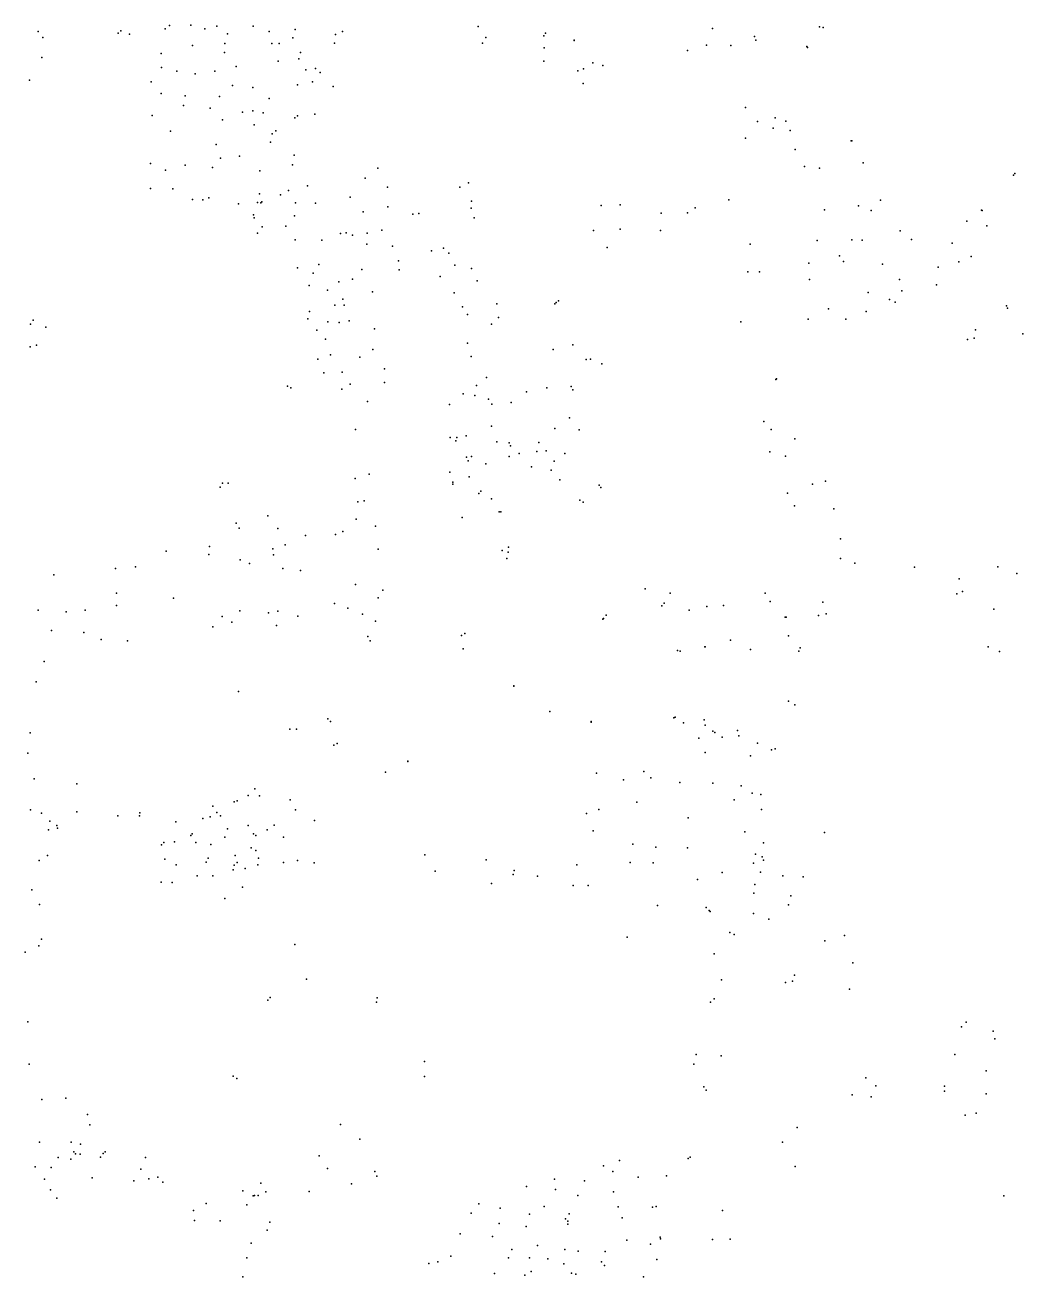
# Model space of a CAD drawing. Header units: millimetres. Extents: x -60275265 to 22802890, y -38578442 to 24337084.
# Drawn here: x -16142378 to -13549378, y -20046304 to -16793304 of the extents above; entities that cross this region are included whole.
import ezdxf

# ---------------------------------------------------------------- set-up
doc = ezdxf.new("R2010")
doc.units = ezdxf.units.MM
doc.header["$MEASUREMENT"] = 0
doc.layers.add('particles', color=7, linetype='Continuous', true_color=0x000000)

msp = doc.modelspace()

# ---------------------------------------------------------------- linework, layer by layer
at = {"layer": 'particles', "color": 93, "true_color": 0x67d435}
for p in [(-16108378, -16810304), (-15900378, -16814304), (-15893378, -16808304), (-15871378, -16817304), (-15778378, -16803304), (-15767378, -16794304), (-15711378, -16793304), (-15675378, -16803304), (-15644378, -16796304), (-15616378, -16816304), (-15549378, -16796304), (-15508378, -16810304), (-15440378, -16805304), (-15317378, -16810304), (-14965378, -16797304), (-14790378, -16814304), (-14356378, -16802304), (-14078378, -16798304), (-14068378, -16799304), (-16096378, -16825304), (-15707378, -16846304), (-15623378, -16841304), (-15501378, -16841304), (-15482378, -16841304), (-15446378, -16826304), (-15338378, -16840304), (-15335378, -16818304), (-14953378, -16840304), (-14945378, -16825304), (-14794378, -16821304), (-14715378, -16832304), (-14715378, -16833304), (-14371378, -16845304), (-14308378, -16846304), (-14247378, -16823304), (-14243378, -16832304), (-14111378, -16849304), (-16098378, -16877304), (-15788378, -16867304), (-15624378, -16864304), (-15431378, -16881304), (-15426378, -16864304), (-14793378, -16852304), (-14421378, -16859304), (-14109378, -16851304), (-15787378, -16903304), (-15748378, -16913304), (-15649378, -16913304), (-15593378, -16901304), (-15484378, -16887304), (-15412378, -16909304), (-15387378, -16906304), (-14794378, -16887304), (-14706378, -16912304), (-14691378, -16907304), (-14667378, -16891304), (-14641378, -16898304), (-16130378, -16936304), (-15814378, -16941304), (-15700378, -16920304), (-15395378, -16941304), (-15375378, -16916304), (-14692378, -16945304), (-15788378, -16971304), (-15726378, -16977304), (-15637378, -16979304), (-15603378, -16950304), (-15550378, -16955304), (-15434378, -16948304), (-15341378, -16953304), (-15730378, -17002304), (-15661378, -17009304), (-15508378, -16984304), (-14270378, -17007304), (-15812378, -17028304), (-15629378, -17039304), (-15577378, -17019304), (-15550378, -17016304), (-15523378, -17021304), (-15441378, -17034304), (-15434378, -17029304), (-15389378, -17025304), (-14239378, -17044304), (-14193378, -17034304), (-14165378, -17043304), (-15764378, -17069304), (-15547378, -17052304), (-15500378, -17076304), (-15490378, -17068304), (-14198378, -17061304), (-14154378, -17067304), (-15645378, -17103304), (-15504378, -17097304), (-14270378, -17087304), (-13995378, -17094304), (-13994378, -17094304), (-15634378, -17139304), (-15585378, -17134304), (-15443378, -17131304), (-14141378, -17116304), (-15816378, -17153304), (-15777378, -17170304), (-15726378, -17157304), (-15655378, -17163304), (-15532378, -17172304), (-15447378, -17156304), (-15225378, -17165304), (-14117378, -17161304), (-14078378, -17165304), (-13964378, -17151304), (-15258378, -17191304), (-14990378, -17203304), (-13574378, -17183304), (-13570378, -17179304), (-15816378, -17218304), (-15758378, -17219304), (-15533378, -17232304), (-15478378, -17234304), (-15457378, -17223304), (-15408378, -17211304), (-15297378, -17240304), (-15200378, -17214304), (-15012378, -17214304), (-15707378, -17246304), (-15680378, -17247304), (-15664378, -17242304), (-15587378, -17258304), (-15538378, -17254304), (-15529378, -17255304), (-15527378, -17252304), (-15439378, -17255304), (-15387378, -17256304), (-15199378, -17265304), (-14983378, -17269304), (-14982378, -17251304), (-14645378, -17262304), (-14596378, -17260304), (-14401378, -17268304), (-14313378, -17247304), (-14065378, -17273304), (-13976378, -17263304), (-13919378, -17248304), (-15548378, -17286304), (-15547378, -17294304), (-15442378, -17289304), (-15263378, -17278304), (-15134378, -17284304), (-15119378, -17283304), (-14975378, -17294304), (-14489378, -17282304), (-14421378, -17281304), (-13943378, -17275304), (-13695378, -17303304), (-13657378, -17274304), (-13655378, -17275304), (-15538378, -17334304), (-15526378, -17317304), (-15464378, -17316304), (-15322378, -17335304), (-15308378, -17333304), (-15253378, -17334304), (-15215378, -17326304), (-14665378, -17327304), (-14596378, -17323304), (-14491378, -17327304), (-13868378, -17328304), (-13643378, -17315304), (-15440378, -17351304), (-15371378, -17352304), (-15291378, -17339304), (-15254378, -17362304), (-15187378, -17368304), (-14258378, -17362304), (-14084378, -17353304), (-13994378, -17351304), (-13967378, -17352304), (-13839378, -17350304), (-13733378, -17360304), (-15086378, -17380304), (-15055378, -17373304), (-15041378, -17386304), (-14629378, -17371304), (-14026378, -17393304), (-13684378, -17394304), (-15434378, -17424304), (-15379378, -17415304), (-15267378, -17428304), (-15172378, -17406304), (-15170378, -17429304), (-15025378, -17417304), (-14982378, -17426304), (-14264378, -17434304), (-14234378, -17434304), (-14105378, -17412304), (-14015378, -17407304), (-13914378, -17414304), (-13769378, -17422304), (-13716378, -17408304), (-15393378, -17438304), (-15327378, -17460304), (-15291378, -17453304), (-15063378, -17446304), (-14967378, -17458304), (-14104378, -17454304), (-13870378, -17454304), (-13774378, -17468304), (-15404378, -17470304), (-15356378, -17482304), (-15239378, -17486304), (-15027378, -17489304), (-13951378, -17488304), (-13864378, -17484304), (-15337378, -17521304), (-15316378, -17505304), (-15313378, -17521304), (-15005378, -17525304), (-14916378, -17517304), (-14765378, -17517304), (-14762378, -17514304), (-14756378, -17510304), (-14054378, -17530304), (-13896378, -17506304), (-13881378, -17513304), (-13592378, -17523304), (-13589378, -17529304), (-16121378, -17560304), (-15407378, -17556304), (-15403378, -17537304), (-15355378, -17564304), (-15300378, -17562304), (-14992378, -17545304), (-14912378, -17553304), (-14282378, -17564304), (-14107378, -17557304), (-14009378, -17557304), (-13956378, -17537304), (-16128378, -17570304), (-16088378, -17578304), (-15384378, -17586304), (-15326378, -17566304), (-15234378, -17582304), (-14930378, -17570304), (-13672378, -17585304), (-13549378, -17595304), (-16129378, -17629304), (-16112378, -17625304), (-15361378, -17609304), (-14992378, -17620304), (-14719378, -17624304), (-13693378, -17610304), (-13676378, -17607304), (-15381378, -17661304), (-15348378, -17650304), (-15272378, -17656304), (-15238378, -17636304), (-14983378, -17654304), (-14770378, -17636304), (-14684378, -17662304), (-14673378, -17661304), (-15318378, -17695304), (-15208378, -17686304), (-14643378, -17673304), (-15366378, -17697304), (-15297378, -17726304), (-15208378, -17722304), (-14943378, -17709304), (-14191378, -17714304), (-14189378, -17712304), (-15460378, -17731304), (-15451378, -17736304), (-15319378, -17739304), (-15004378, -17751304), (-14973378, -17756304), (-14969378, -17730304), (-14839378, -17746304), (-14786378, -17736304), (-14723378, -17732304), (-14719378, -17741304), (-15252378, -17771304), (-15039378, -17779304), (-14938378, -17765304), (-14929378, -17778304), (-14879378, -17774304), (-14727378, -17814304), (-14222378, -17823304), (-15283378, -17844304), (-14930378, -17835304), (-14765378, -17841304), (-14702378, -17845304), (-14203378, -17844304), (-15037378, -17865304), (-15023378, -17873304), (-15020378, -17865304), (-14996378, -17860304), (-14916378, -17876304), (-14884378, -17879304), (-14881378, -17886304), (-14807378, -17878304), (-14142378, -17868304), (-14995378, -17916304), (-14982378, -17914304), (-14884378, -17914304), (-14858378, -17906304), (-14812378, -17901304), (-14788378, -17899304), (-14739378, -17906304), (-14207378, -17902304), (-14166378, -17913304), (-15038378, -17955304), (-14991378, -17925304), (-14945378, -17933304), (-14826378, -17941304), (-14775378, -17950304), (-14767378, -17926304), (-15629378, -17983304), (-15614378, -17983304), (-15284378, -17971304), (-15248378, -17960304), (-15030378, -17981304), (-15030378, -17986304), (-14988378, -17967304), (-14752378, -17975304), (-14096378, -17986304), (-14062378, -17978304), (-15635378, -17994304), (-14963378, -18010304), (-14958378, -18004304), (-14650378, -17989304), (-14646378, -17995304), (-14161378, -18009304), (-15277378, -18032304), (-15261378, -18029304), (-14930378, -18024304), (-14700378, -18028304), (-14692378, -18033304), (-14143378, -18042304), (-14040378, -18050304), (-15511378, -18068304), (-15282378, -18077304), (-15006378, -18073304), (-14910378, -18058304), (-14906378, -18058304), (-15593378, -18087304), (-15586378, -18100304), (-15485378, -18101304), (-15335378, -18117304), (-15316378, -18109304), (-15231378, -18095304), (-15663378, -18148304), (-15466378, -18144304), (-15413378, -18119304), (-14886378, -18150304), (-14023378, -18128304), (-15775378, -18160304), (-15664378, -18169304), (-15583378, -18183304), (-15498378, -18154304), (-15496378, -18170304), (-15224378, -18155304), (-14902378, -18158304), (-14890378, -18179304), (-14887378, -18163304), (-14023378, -18179304), (-15907378, -18205304), (-15855378, -18201304), (-15559378, -18192304), (-15472378, -18205304), (-15426378, -18210304), (-13986378, -18191304), (-13831378, -18202304), (-13614378, -18201304), (-16067378, -18222304), (-15283378, -18247304), (-13715378, -18232304), (-13565378, -18218304), (-15904378, -18269304), (-15224378, -18281304), (-15212378, -18261304), (-14531378, -18258304), (-14531378, -18258304), (-14466378, -18269304), (-14466378, -18269304), (-14219378, -18269304), (-13721378, -18271304), (-13706378, -18265304), (-16108378, -18313304), (-15986378, -18313304), (-15904378, -18301304), (-15756378, -18282304), (-15338378, -18296304), (-15303378, -18308304), (-14487378, -18302304), (-14481378, -18295304), (-14416378, -18313304), (-14370378, -18304304), (-14327378, -18301304), (-14206378, -18291304), (-14069378, -18293304), (-13625378, -18311304), (-16035378, -18318304), (-15630378, -18330304), (-15605378, -18345304), (-15584378, -18315304), (-15509378, -18320304), (-15485378, -18316304), (-15433378, -18329304), (-15265378, -18324304), (-15231378, -18342304), (-14641378, -18337304), (-14639378, -18335304), (-14632378, -18326304), (-14167378, -18332304), (-14164378, -18332304), (-14080378, -18327304), (-14060378, -18323304), (-16073378, -18366304), (-15989378, -18371304), (-15654378, -18357304), (-15489378, -18353304), (-15008378, -18379304), (-14999378, -18374304), (-15944378, -18390304), (-15876378, -18393304), (-15251378, -18382304), (-15245378, -18393304), (-14376378, -18409304), (-14375378, -18409304), (-14309378, -18391304), (-14158378, -18380304), (-14128378, -18411304), (-13639378, -18409304), (-15004378, -18414304), (-14447378, -18418304), (-14440378, -18420304), (-14257378, -18416304), (-14257378, -18416304), (-14131378, -18420304), (-13610378, -18421304), (-16092378, -18447304), (-16113378, -18500304), (-15587378, -18525304), (-14872378, -18510304), (-14872378, -18511304), (-14158378, -18550304), (-14142378, -18559304), (-15355378, -18596304), (-15348378, -18603304), (-14778378, -18577304), (-14671378, -18603304), (-14671378, -18604304), (-14456378, -18593304), (-14453378, -18591304), (-14431378, -18606304), (-14377378, -18598304), (-16129378, -18632304), (-15454378, -18623304), (-15437378, -18623304), (-14375378, -18612304), (-14355378, -18628304), (-14350378, -18631304), (-14291378, -18626304), (-15340378, -18664304), (-15331378, -18660304), (-14391378, -18646304), (-14331378, -18643304), (-14287378, -18640304), (-14239378, -18659304), (-16135378, -18685304), (-14375378, -18683304), (-14257378, -18692304), (-14202378, -18676304), (-14193378, -18674304), (-15205378, -18734304), (-15205378, -18734304), (-15147378, -18706304), (-15147378, -18707304), (-14534378, -18733304), (-16118378, -18752304), (-16007378, -18765304), (-14657378, -18737304), (-14587378, -18754304), (-14516378, -18749304), (-14441378, -18761304), (-14355378, -18763304), (-15562378, -18795304), (-15545378, -18778304), (-15533378, -18796304), (-14281378, -18770304), (-14253378, -18789304), (-14230378, -18792304), (-16128378, -18832304), (-15654378, -18823304), (-15599378, -18811304), (-15591378, -18809304), (-15453378, -18806304), (-15439378, -18832304), (-14651378, -18831304), (-14552378, -18812304), (-14299378, -18806304), (-14228378, -18831304), (-16099378, -18841304), (-16078378, -18862304), (-16007378, -18837304), (-15901378, -18848304), (-15845378, -18848304), (-15844378, -18840304), (-15750378, -18863304), (-15680378, -18855304), (-15661378, -18850304), (-15644378, -18839304), (-15634378, -18848304), (-15390378, -18860304), (-14683378, -18842304), (-14419378, -18853304), (-16081378, -18884304), (-16059378, -18873304), (-16058378, -18880304), (-15711378, -18899304), (-15708378, -18895304), (-15616378, -18882304), (-15562378, -18873304), (-15548378, -18895304), (-15542378, -18899304), (-15513378, -18884304), (-15495378, -18872304), (-14666378, -18887304), (-14272378, -18889304), (-14065378, -18891304), (-15787378, -18923304), (-15781378, -18917304), (-15754378, -18915304), (-15698378, -18917304), (-15659378, -18922304), (-15623378, -18903304), (-15554378, -18931304), (-15470378, -18903304), (-14563378, -18921304), (-14503378, -18929304), (-14421378, -18931304), (-14223378, -18918304), (-16105378, -18964304), (-16084378, -18951304), (-15779378, -18960304), (-15666378, -18958304), (-15596378, -18951304), (-15542378, -18938304), (-15535378, -18958304), (-15434378, -18964304), (-15103378, -18949304), (-14944378, -18962304), (-14244378, -18947304), (-14227378, -18954304), (-14223378, -18963304), (-15749378, -18975304), (-15671378, -18968304), (-15601378, -18988304), (-15599378, -18976304), (-15591378, -18969304), (-15570378, -18985304), (-15537378, -18975304), (-15470378, -18969304), (-15391378, -18970304), (-15076378, -18992304), (-14871378, -18990304), (-14708378, -18975304), (-14570378, -18969304), (-14510378, -18970304), (-14331378, -18995304), (-14249378, -18971304), (-14231378, -18994304), (-15788378, -19020304), (-15760378, -19021304), (-15695378, -19004304), (-15654378, -19004304), (-14930378, -19024304), (-14874378, -19000304), (-14810378, -19005304), (-14718378, -19029304), (-14679378, -19029304), (-14395378, -19013304), (-14246378, -19026304), (-14173378, -19004304), (-14120378, -19006304), (-16124378, -19040304), (-15577378, -19033304), (-14248378, -19049304), (-14152378, -19056304), (-16104378, -19078304), (-15623378, -19063304), (-14499378, -19081304), (-14372378, -19086304), (-14364378, -19094304), (-14158378, -19079304), (-14362378, -19096304), (-14249378, -19102304), (-14209378, -19116304), (-14311378, -19151304), (-14299378, -19156304), (-14013378, -19159304), (-16106378, -19186304), (-16099378, -19168304), (-15441378, -19182304), (-14577378, -19163304), (-14064378, -19173304), (-16142378, -19202304), (-14351378, -19206304), (-13991378, -19230304), (-15411378, -19272304), (-14332378, -19274304), (-14166378, -19281304), (-14148378, -19277304), (-14143378, -19262304), (-15505378, -19320304), (-15227378, -19321304), (-14000378, -19298304), (-14000378, -19298304), (-15511378, -19327304), (-15229378, -19332304), (-14361378, -19332304), (-14351378, -19323304), (-16135378, -19383304), (-13697378, -19384304), (-13709378, -19396304), (-13626378, -19407304), (-13622378, -19427304), (-14398378, -19468304), (-14333378, -19471304), (-13726378, -19468304), (-16131378, -19493304), (-15104378, -19486304), (-14404378, -19493304), (-13645378, -19510304), (-15601378, -19524304), (-15592378, -19530304), (-15592378, -19530304), (-15104378, -19525304), (-13957378, -19529304), (-13931378, -19549304), (-13753378, -19550304), (-16036378, -19581304), (-14378378, -19552304), (-14372378, -19561304), (-13993378, -19573304), (-13943378, -19578304), (-13753378, -19563304), (-13645378, -19570304), (-16098378, -19585304), (-15980378, -19624304), (-13699378, -19626304), (-13671378, -19620304), (-15974378, -19651304), (-15322378, -19650304), (-14136378, -19658304), (-16104378, -19696304), (-16022378, -19696304), (-15998378, -19701304), (-15272378, -19688304), (-14174378, -19696304), (-16056378, -19736304), (-16023378, -19740304), (-16015378, -19721304), (-16011378, -19726304), (-15999378, -19727304), (-15946378, -19735304), (-15939378, -19725304), (-15934378, -19721304), (-15829378, -19736304), (-15378378, -19731304), (-14597378, -19743304), (-14419378, -19738304), (-14414378, -19735304), (-16116378, -19760304), (-16074378, -19762304), (-15841378, -19766304), (-15356378, -19764304), (-15233378, -19772304), (-14639378, -19757304), (-14615378, -19772304), (-14141378, -19759304), (-16091378, -19792304), (-15968378, -19788304), (-15859378, -19796304), (-15820378, -19791304), (-15797378, -19787304), (-15784378, -19800304), (-15529378, -19802304), (-15294378, -19804304), (-15228378, -19784304), (-14766378, -19792304), (-14688378, -19796304), (-14549378, -19787304), (-14475378, -19783304), (-16076378, -19820304), (-16059378, -19841304), (-15576378, -19822304), (-15549378, -19835304), (-15546378, -19834304), (-15536378, -19834304), (-15516378, -19825304), (-15404378, -19824304), (-14839378, -19811304), (-14764378, -19819304), (-14706378, -19834304), (-14613378, -19825304), (-13599378, -19835304), (-15704378, -19873304), (-15671378, -19855304), (-15566378, -19859304), (-14963378, -19856304), (-14907378, -19867304), (-14793378, -19863304), (-14601378, -19864304), (-14512378, -19865304), (-14502378, -19863304), (-14330378, -19873304), (-15702378, -19899304), (-15635378, -19900304), (-15506378, -19904304), (-14983378, -19880304), (-14910378, -19907304), (-14831378, -19883304), (-14738378, -19895304), (-14732378, -19901304), (-14728378, -19882304), (-14590378, -19892304), (-15513378, -19924304), (-15011378, -19934304), (-14840378, -19915304), (-14732378, -19909304), (-15554378, -19958304), (-14927378, -19941304), (-14810378, -19964304), (-14578378, -19950304), (-14517378, -19961304), (-14492378, -19943304), (-14491378, -19947304), (-14356378, -19949304), (-14310378, -19948304), (-15566378, -19996304), (-15036378, -19992304), (-14886378, -19996304), (-14877378, -19975304), (-14831378, -19996304), (-14784378, -19999304), (-14739378, -19975304), (-14705378, -19979304), (-14635378, -19980304), (-14500378, -20001304), (-15093378, -20011304), (-15069378, -20007304), (-14922378, -20037304), (-14827378, -20032304), (-14742378, -20012304), (-14722378, -20036304), (-14644378, -20007304), (-14636378, -20016304), (-15576378, -20046304), (-14843378, -20041304), (-14711378, -20039304), (-14535378, -20046304)]:
    msp.add_point(p, dxfattribs=at)

doc.saveas('drawing.dxf')
